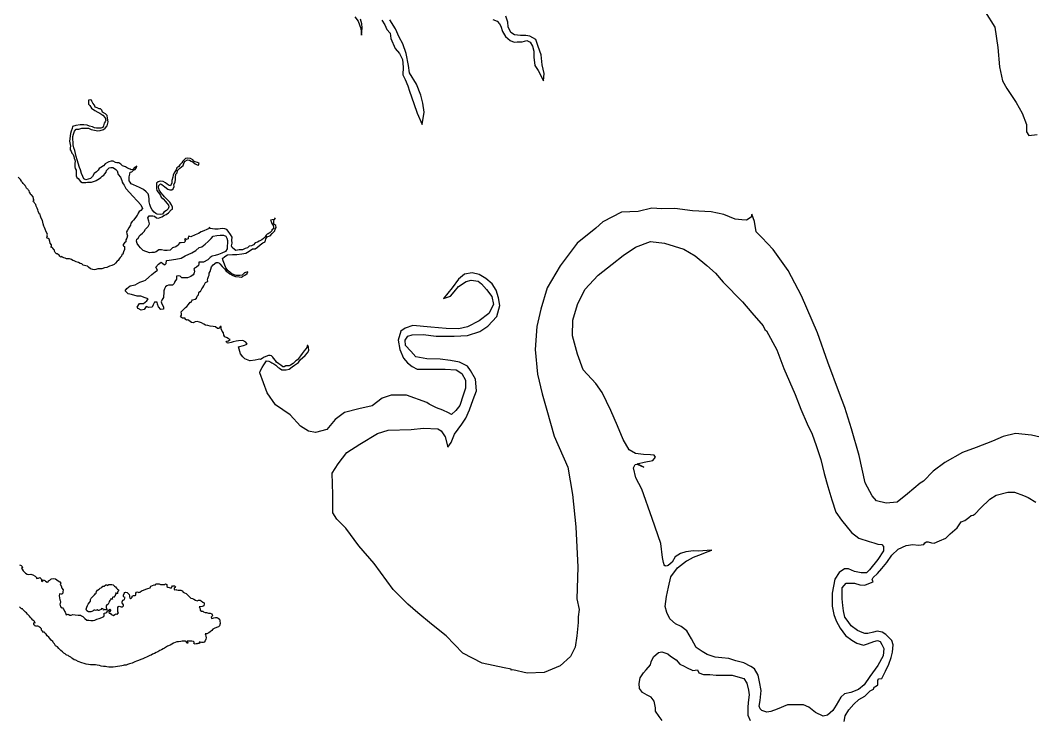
# Model space of a CAD drawing. Extents: x 283583 to 658922, y 889284 to 1241133.
# Drawn here: x 543887 to 549008, y 978132 to 981655 of the extents above; entities that cross this region are included whole.
import ezdxf

# ---------------------------------------------------------------- set-up
doc = ezdxf.new("R2010")
doc.units = 0
doc.header["$MEASUREMENT"] = 0
doc.layers.add('PUNTARENAS', color=7, linetype='Continuous')

msp = doc.modelspace()

# ---------------------------------------------------------------- linework, layer by layer
at = {"layer": 'PUNTARENAS', "color": 241}
for points in [[(548768, 981698.3), (548817.2, 981620.7), (548831.2, 981517.3), (548840.5, 981419.8), (548854.5, 981349.2), (548877.9, 981309.3), (548924.8, 981238.7), (548955.3, 981184.6), (548976.4, 981128.2), (548976.3, 981090.6), (548988.1, 981071.8), (549030.4, 981076.4)], [(545580, 981672.5), (545596.6, 981650.3), (545609.6, 981613.2), (545613.2, 981579.9), (545617, 981616.9), (545615.1, 981637.3), (545607.8, 981661.3)], [(545715.1, 981655.7), (545731.8, 981631.6), (545741, 981607.5), (545757.6, 981589), (545761.3, 981563), (545783.4, 981513), (545805.6, 981487.1), (545820.4, 981457.4), (545824.1, 981418.6), (545822.2, 981379.7), (545833.2, 981355.6), (545848, 981324.1), (545855.4, 981296.3), (545877.5, 981233.4), (545894.1, 981185.2), (545920, 981127.8), (545929.3, 981190.7), (545923.8, 981235.2), (545912.7, 981275.9), (545890.6, 981331.5), (545855.5, 981388.9), (545850, 981426.9), (545839, 981486.1), (545822.4, 981536.1), (545803.9, 981569.5), (545785.4, 981612.1), (545755.9, 981656.5)], [(546277.9, 981659.6), (546300.1, 981650.3), (546311.2, 981637.3), (546318.6, 981624.4), (546326, 981598.4), (546340.8, 981572.5), (546364.8, 981552.1), (546385.2, 981544.7), (546400, 981546.5), (546425.9, 981546.5), (546450, 981552), (546466.6, 981544.6), (546477.7, 981524.2), (546485.1, 981498.3), (546485, 981468.6), (546490.5, 981426), (546507.2, 981400.1), (546533, 981348.2), (546536.8, 981385.3), (546527.6, 981429.7), (546522.1, 981479.7), (546507.3, 981522.3), (546494.4, 981557.5), (546464.8, 981574.2), (546444.4, 981577.9), (546416.7, 981577.9), (546387.1, 981581.7), (546368.6, 981592.8), (546355.6, 981622.5), (546353.8, 981644.7), (546342.7, 981676.2)], [(549118, 979530.2), (549001.7, 979555.7), (548921.3, 979564.3), (548857.8, 979549.5), (548804.9, 979526.3), (548722.3, 979494.7), (548652.5, 979469.4), (548563.6, 979418.7), (548504.3, 979374.4), (548455.5, 979323.6), (548438.6, 979313.1), (548375.1, 979260.3), (548322.1, 979218), (548267.1, 979211.8), (548218.5, 979224.5), (548195.2, 979249.9), (548161.4, 979315.6), (548129.9, 979453.1), (548092, 979588.6), (548058.3, 979696.5), (548030.8, 979767.4), (547971.8, 979926.2), (547919.1, 980074.4), (547838.9, 980260.7), (547771.4, 980389.8), (547695.4, 980495.7), (547638.3, 980557.1), (547608.7, 980584.7), (547600.3, 980637.6), (547587.7, 980673.5), (547583.4, 980658.7), (547560.1, 980644), (547536.9, 980646.1), (547503, 980649.3), (547445.9, 980672.7), (547382.5, 980685.4), (547287.3, 980691.9), (547198.4, 980702.6), (547132.8, 980700.6), (547082, 980704.9), (547012.2, 980688), (546927.6, 980683.9), (546834.4, 980635.4), (546798.4, 980603.7), (546703.1, 980527.6), (546618.3, 980413.5), (546552.6, 980301.4), (546520.7, 980193.6), (546499.5, 980105.8), (546490.8, 979989.4), (546503.4, 979864.6), (546526.5, 979765.1), (546549.7, 979682.6), (546587.6, 979551.3), (546657.2, 979394.7), (546680.3, 979257.1), (546697.1, 979092.1), (546707.4, 978889), (546702.9, 978729.2), (546713.3, 978674.2), (546709.2, 978638.2), (546709.1, 978609.7), (546702.7, 978542), (546694.2, 978484.9), (546670.8, 978436.2), (546617.9, 978389.8), (546537.4, 978356), (546450.7, 978351.9), (546378.8, 978368.9), (546369.6, 978367.3), (546369.6, 978372.8), (546335.1, 978379.2), (546222.8, 978402.6), (546126, 978453.1), (546040.9, 978542.3), (545967.3, 978600.5), (545897.7, 978658.7), (545847.4, 978701.4), (545773.8, 978775.1), (545677.2, 978906.9), (545599.8, 978996.2), (545534, 979085.3), (545487.6, 979131.9), (545468.3, 979162.9), (545468.4, 979255.9), (545464.6, 979364.4), (545495.7, 979410.8), (545538.4, 979468.9), (545604.3, 979511.4), (545693.5, 979565.5), (545747.7, 979581), (545864, 979584.7), (545926, 979592.4), (545999.6, 979588.4), (546015.6, 979577.7), (546035.6, 979547.6), (546050.3, 979495.8), (546067, 979519.8), (546083.8, 979562.4), (546120.8, 979612.3), (546141.2, 979641.9), (546159.8, 979684.5), (546178.4, 979736.3), (546195.1, 979780.7), (546189.6, 979839.9), (546163.8, 979884.4), (546149, 979904.8), (546108.3, 979925.2), (546063.9, 979934.5), (546010.2, 979940.1), (545943.5, 979942.1), (545888, 979953.2), (545862.1, 979981), (545836.2, 980010.7), (545834.4, 980036.6), (545847.4, 980057), (545869.6, 980064.3), (545925.2, 980066.1), (545990, 980056.8), (546082.5, 980056.7), (546149.2, 980060.3), (546212.1, 980080.6), (546252.9, 980108.3), (546297.4, 980156.4), (546312.3, 980211.9), (546306.8, 980250.8), (546293.9, 980289.7), (546273.5, 980321.2), (546242.1, 980349), (546208.8, 980369.4), (546173.6, 980376.8), (546134.8, 980371.3), (546103.2, 980345.4), (546071.7, 980301), (546027.2, 980247.4), (546062.4, 980260.3), (546081, 980280.7), (546103.2, 980308.4), (546142.1, 980334.3), (546168, 980339.8), (546203.2, 980336.1), (546219.9, 980321.2), (546245.7, 980293.4), (546271.6, 980258.2), (546280.8, 980217.5), (546256.7, 980171.2), (546208.5, 980134.3), (546149.2, 980104.7), (546104.8, 980093.7), (546041.8, 980095.6), (545964.1, 980103.1), (545873.4, 980110.6), (545834.5, 980097.7), (545812.3, 980082.9), (545799.2, 980036.6), (545806.6, 979990.4), (545825.1, 979945.9), (545845.4, 979921.8), (545869.4, 979903.3), (545895.3, 979890.3), (546036, 979890.1), (546091.6, 979886.3), (546121.2, 979867.8), (546139.6, 979834.4), (546139.6, 979793.7), (546126.6, 979758.5), (546109.6, 979706.1), (546089.4, 979681.1), (546068.5, 979660.2), (546053.4, 979669.7), (546024.3, 979683.7), (545992.7, 979695.1), (545956, 979714.1), (545943, 979721.5), (545942.8, 979722.4), (545841.3, 979759.1), (545763.1, 979759.3), (545752.5, 979755.5), (545752.5, 979755.5), (545717.7, 979744.2), (545666.5, 979705), (545599.2, 979690.3), (545527.2, 979670.6), (545480.2, 979635.3), (545438.1, 979585.3), (545379.6, 979569.7), (545345.6, 979577.1), (545304.1, 979602.8), (545252.6, 979658.8), (545178.1, 979709.5), (545135.7, 979770.9), (545098.7, 979871.3), (545098.8, 979871.3), (545098.6, 979871.3), (545100, 979881), (545110.4, 979898.7), (545119.7, 979911.6), (545132, 979932), (545144.2, 979931.4), (545155.2, 979925.9), (545158.8, 979921.6), (545170.4, 979918), (545179.5, 979910), (545185.6, 979905.7), (545188.1, 979901.5), (545192.3, 979899), (545199, 979894.8), (545210.6, 979887.4), (545231.9, 979886.2), (545247.2, 979890.4), (545263, 979901.4), (545274.6, 979910.5), (545294.7, 979923.3), (545302.1, 979936.7), (545328.9, 979959.8), (545339.3, 979972.6), (545346, 979984.8), (545345.4, 980001.8), (545341.2, 980010.4), (545337.5, 980009.8), (545336.9, 980000), (545331.4, 979992.7), (545322.9, 979983), (545317.4, 979975.7), (545313.7, 979969.6), (545304.5, 979957.4), (545299, 979950.7), (545289.3, 979937.3), (545280.7, 979931.8), (545267.3, 979919.7), (545253.3, 979910.5), (545247.8, 979906.9), (545230.7, 979906.9), (545222.2, 979902.7), (545215.5, 979902.7), (545204.5, 979910.6), (545194.2, 979917.9), (545182.6, 979926.5), (545177.7, 979934.4), (545168.6, 979946), (545163.8, 979951.5), (545157.7, 979957), (545150.7, 979959.7), (545141.9, 979959.7), (545121.6, 979950.5), (545111, 979944.8), (545102.6, 979939.5), (545096.5, 979940.2), (545090.4, 979939.5), (545075.1, 979935.7), (545050.6, 979931.9), (545049.1, 979931.9), (545022.3, 979943.4), (545013.2, 979953.3), (545001.7, 979968.7), (544990.3, 980003.1), (545015.5, 980010.7), (545034.7, 980016), (545027.8, 980027.5), (545012.5, 980035.2), (544990.6, 980033.3), (544979.8, 980031.8), (544964, 980028.1), (544954.4, 980025), (544938.7, 980021.8), (544934, 980023.5), (544932.4, 980026.3), (544928.6, 980029.1), (544930.7, 980032.7), (544930.4, 980032.7), (544939.6, 980034.3), (544948.2, 980040.7), (544941.2, 980044.4), (544933.1, 980048.2), (544921.3, 980054.1), (544917.5, 980062.1), (544915.9, 980073.3), (544908.4, 980081.8), (544904.1, 980094.6), (544904.1, 980105.3), (544898.2, 980105.8), (544892.8, 980096.2), (544884.2, 980096.7), (544874, 980103.7), (544862.2, 980105.8), (544847.7, 980108.5), (544835.9, 980111.7), (544824.1, 980112.2), (544814.9, 980117.5), (544803.6, 980125.5), (544794, 980128.2), (544782.7, 980131.9), (544771.4, 980129.3), (544761.2, 980125), (544753.1, 980126.6), (544746.2, 980131.4), (544735.4, 980139.4), (544727.4, 980137.5), (544721.5, 980142.9), (544720.9, 980148.7), (544708, 980147.7), (544698.4, 980155.7), (544702.7, 980163.1), (544702.7, 980170.1), (544701.6, 980180.8), (544708.6, 980189.3), (544715, 980194.6), (544722.5, 980201.6), (544729.5, 980207.5), (544737.6, 980217.6), (544746.3, 980228.8), (544752, 980228.8), (544755.4, 980235.5), (544759.1, 980240.2), (544765.5, 980242.6), (544771.9, 980244.6), (544778, 980249.9), (544781.4, 980259.4), (544787.8, 980267.1), (544790.9, 980276.1), (544794.6, 980283.9), (544798.6, 980282.5), (544802, 980289.6), (544804.7, 980296), (544810.8, 980303.3), (544816.2, 980311.4), (544820.3, 980322.2), (544824.7, 980327.9), (544830.1, 980331.2), (544836.1, 980335.6), (544833.8, 980342.3), (544836.5, 980349.7), (544839.9, 980359.7), (544842.2, 980366.5), (544842.6, 980375.5), (544847.3, 980383.6), (544851.7, 980396), (544855, 980407.1), (544862.5, 980418.5), (544878.7, 980430.6), (544886.2, 980429.3), (544890.8, 980427.9), (544896.6, 980422.5), (544908.7, 980410.1), (544921.6, 980396.7), (544928.8, 980386.2), (544938.8, 980379.6), (544946.9, 980372.2), (544962.7, 980363.4), (544975.3, 980359.1), (544993.8, 980356.7), (545005.3, 980356), (545011.4, 980358.7), (545022.3, 980366.1), (545034.4, 980374.2), (545038.5, 980382.9), (545020.9, 980376.9), (545009.4, 980366.1), (544997.2, 980364.1), (544989.1, 980363.4), (544978.3, 980364.7), (544968.8, 980367.4), (544957.9, 980372.8), (544949.1, 980378.9), (544938.3, 980387.6), (544927.5, 980402.4), (544920.7, 980421.3), (544913.2, 980438.1), (544910.5, 980449.5), (544922, 980459.6), (544934.9, 980468.4), (544959.9, 980470.4), (544983, 980471.1), (545008.6, 980473.1), (545028.3, 980477.2), (545045.2, 980487.3), (545061.4, 980498.7), (545075.5, 980499.4), (545087.6, 980506.8), (545101.1, 980519.6), (545113.8, 980529.7), (545125.3, 980535.1), (545129.2, 980549.2), (545137.2, 980560.7), (545150.7, 980565.4), (545162, 980576.1), (545174.1, 980589.5), (545176.7, 980598.2), (545180.7, 980606.3), (545180.6, 980617.6), (545170.4, 980623.6), (545168.9, 980633), (545170.1, 980642.4), (545176.7, 980655), (545170.8, 980647.7), (545162, 980645.7), (545153.3, 980644.4), (545156.1, 980637.7), (545158.9, 980627.7), (545167.1, 980617.6), (545167.9, 980608.3), (545167.9, 980600.2), (545159.2, 980594.9), (545159.2, 980589.5), (545150.5, 980582.1), (545141.1, 980574.1), (545135.1, 980573.4), (545131.7, 980567.4), (545125.8, 980559.3), (545117.1, 980551.2), (545109, 980545.2), (545095.6, 980537.8), (545086.9, 980532.4), (545075.4, 980529.7), (545067.4, 980519.6), (545057.3, 980514.2), (545044.4, 980512.8), (545036.3, 980503.4), (545024.8, 980500.7), (545012, 980494), (544995.1, 980493.9), (544977.5, 980490.6), (544971.4, 980495.9), (544958.6, 980505.4), (544955.2, 980514.8), (544958.6, 980527.6), (544956.5, 980542.4), (544958.5, 980557.8), (544950.4, 980571.9), (544939.5, 980588.1), (544931.4, 980596.8), (544922.6, 980600.8), (544910.5, 980602.2), (544899, 980600.8), (544888.1, 980598.8), (544870.5, 980598.8), (544859, 980599.5), (544849.5, 980602.2), (544842.1, 980608.2), (544842.1, 980602.2), (544831.1, 980596.1), (544815.5, 980589.4), (544802.7, 980584.7), (544787.8, 980576.6), (544772.2, 980570.5), (544749.2, 980559.8), (544739.1, 980562.4), (544737, 980557.1), (544736.3, 980549), (544728.2, 980546.3), (544722.1, 980549), (544717.4, 980546.3), (544723.5, 980536.9), (544715.4, 980530.8), (544701.1, 980529.5), (544691.7, 980528.8), (544685.6, 980516.7), (544673.4, 980508.6), (544657.8, 980503.9), (544645.6, 980492.5), (544630.8, 980491.1), (544615.9, 980491.1), (544601, 980493.1), (544588.1, 980493.1), (544574.6, 980483), (544564.4, 980481), (544552.2, 980479.7), (544540.7, 980478.3), (544508.9, 980490.4), (544501.4, 980497.8), (544495.3, 980504.5), (544486.5, 980513.3), (544478.4, 980526.7), (544475.7, 980537.5), (544477, 980547.6), (544483.8, 980550.9), (544489.2, 980562.4), (544496, 980569.8), (544506.2, 980577.8), (544513.6, 980587.3), (544521, 980598.7), (544533.2, 980611.7), (544540.7, 980625.2), (544536.6, 980639.3), (544532.5, 980655.4), (544539.3, 980665.5), (544558.3, 980665.5), (544566.4, 980663.5), (544575.9, 980655.5), (544586, 980654.8), (544602.9, 980660.2), (544617.1, 980668.9), (544625.3, 980672.3), (544636.8, 980681), (544649.6, 980696.5), (544656.4, 980699.9), (544656.4, 980709.3), (544651.7, 980721.4), (544644.2, 980734.8), (544630.7, 980748.3), (544616.4, 980761.7), (544609.7, 980769.8), (544598.2, 980784.6), (544589.3, 980798.1), (544586.6, 980810.8), (544587.3, 980819.6), (544596.1, 980827.6), (544603.6, 980823.6), (544611.7, 980818.2), (544617.1, 980813.5), (544626.5, 980806.1), (544634, 980801.4), (544643.4, 980797.4), (544652.9, 980797.4), (544661, 980802.8), (544665.1, 980814.2), (544664.4, 980825), (544670.4, 980836.4), (544671.8, 980851.2), (544672.4, 980861.3), (544673.7, 980876), (544680.4, 980882.8), (544681.7, 980894.8), (544687.8, 980899.5), (544694.5, 980906.9), (544701.9, 980913.6), (544710.7, 980921), (544715.3, 980935), (544721.3, 980941.7), (544732.7, 980949.7), (544743.5, 980947), (544752.3, 980942.4), (544761.8, 980937), (544771.3, 980929), (544782.2, 980923.6), (544788.9, 980922.3), (544792.2, 980933), (544782.8, 980935), (544772.6, 980938.4), (544764.4, 980942.4), (544759.7, 980948.4), (544748.1, 980955.7), (544730.6, 980957.1), (544723.2, 980956.4), (544718.5, 980950.4), (544709.8, 980943), (544703.8, 980933.7), (544694.4, 980924.3), (544689.8, 980915.6), (544679.7, 980908.9), (544675.7, 980898.9), (544665.6, 980882.8), (544660.9, 980872), (544658.2, 980860.6), (544654.2, 980845.1), (544652.9, 980833), (544647.5, 980818.3), (544640.7, 980819.6), (544630.6, 980826.3), (544622.5, 980832.4), (544609.6, 980839.1), (544595.4, 980840.4), (544584.6, 980838.4), (544576.5, 980831), (544575.8, 980822.3), (544575.8, 980803.4), (544577.2, 980794.7), (544583.9, 980785.3), (544590.7, 980776.5), (544596.1, 980768.5), (544600.2, 980761.1), (544609.7, 980751.7), (544621.9, 980738.9), (544628.6, 980730.1), (544636.1, 980720), (544638.1, 980711.3), (544634.7, 980701.9), (544626.6, 980693.1), (544613.8, 980685.1), (544606.3, 980675), (544596.2, 980672.3), (544579.9, 980675), (544572.5, 980677), (544563.7, 980685), (544554.2, 980696.5), (544546.7, 980708.6), (544542, 980723.4), (544539.9, 980737.5), (544538.6, 980750.3), (544537.9, 980765.1), (544533.7, 980777.7), (544523.5, 980786.5), (544510, 980798.6), (544491, 980809.3), (544475.4, 980816.7), (544459.9, 980822.8), (544448.3, 980828.1), (544442.9, 980836.9), (544438.2, 980842.3), (544438.2, 980862.4), (544441.6, 980876.6), (544443.6, 980886), (544451.7, 980888.7), (544459.1, 980896.7), (544467.9, 980900.1), (544472.7, 980906.2), (544477.4, 980917.6), (544465.2, 980910.9), (544455.8, 980900.8), (544447.6, 980898.8), (544442.2, 980902.1), (544430, 980906.8), (544419.2, 980912.9), (544405, 980918.9), (544396.2, 980927.7), (544386, 980934.4), (544375.9, 980933.7), (544368.4, 980936.4), (544356.2, 980943.1), (544346.1, 980943.1), (544335.2, 980939.7), (544328.5, 980935), (544316.3, 980928.3), (544308.8, 980918.9), (544295.3, 980910.1), (544286.5, 980904.8), (544281.1, 980896.7), (544272.3, 980888.6), (544260.8, 980879.2), (544252.7, 980865), (544241.8, 980854.3), (544231, 980850.9), (544218.1, 980848.2), (544209.3, 980853.6), (544203.2, 980864.4), (544197.1, 980880.5), (544191.7, 980899.3), (544186.3, 980910.8), (544174.1, 980949.8), (544170.7, 980965.3), (544166, 980980.7), (544163.9, 980996.9), (544158.5, 981010.3), (544154.4, 981025.8), (544155.1, 981038.6), (544152.4, 981052.7), (544152.4, 981067.5), (544157.1, 981079.6), (544161.2, 981093.7), (544169.3, 981103.8), (544182.9, 981104.5), (544199.1, 981108.5), (544216, 981109.8), (544232.3, 981108.5), (544246.5, 981102.4), (544262.1, 981099.1), (544279, 981095.7), (544291.8, 981097.1), (544308.1, 981102.4), (544316.8, 981109.1), (544326.3, 981121.9), (544331.6, 981140.6), (544328.2, 981159.4), (544326.2, 981172.8), (544318.1, 981181.5), (544302.5, 981190.9), (544300.5, 981200.9), (544293.1, 981206.9), (544285.6, 981207.6), (544276.2, 981211.7), (544266.7, 981215), (544263.3, 981226.4), (544254.6, 981236.4), (544249.8, 981245.1), (544247.8, 981251.7), (544241.1, 981253.1), (544232.3, 981250.4), (544231.6, 981241.8), (544232.3, 981231.1), (544239, 981223.8), (544247.8, 981211.1), (544264, 981198.3), (544278.9, 981189.6), (544290.4, 981185.5), (544305.3, 981175.5), (544316.8, 981161.4), (544320.2, 981150), (544316.1, 981141.3), (544312.1, 981134.6), (544308.7, 981121.9), (544304.7, 981112.5), (544294.5, 981108.5), (544285.2, 981108.7), (544272.7, 981108.7), (544262.9, 981111.4), (544253, 981116.7), (544237.8, 981119.4), (544225.3, 981123.8), (544209.3, 981125.6), (544189.6, 981126.4), (544169, 981122), (544152.1, 981117.6), (544149.4, 981106.9), (544144, 981094.5), (544140.5, 981082.9), (544136, 981043.9), (544140.5, 981018.1), (544139.6, 981009.3), (544139.6, 980999.5), (544144.9, 980992.4), (544148.5, 980983.5), (544153.9, 980975.5), (544157.5, 980966.6), (544159.2, 980957.8), (544163.7, 980949.8), (544165.5, 980940.9), (544162.8, 980932), (544163.7, 980923.1), (544163.7, 980913.4), (544165.5, 980904.5), (544169.1, 980896.5), (544169.1, 980868.1), (544173.6, 980860.1), (544180.7, 980853.9), (544191.5, 980839.7), (544199.5, 980835.2), (544218.3, 980835.2), (544227.2, 980836.1), (544246.9, 980836.1), (544267.3, 980842.7), (544271.8, 980844.5), (544279.8, 980849.8), (544287.9, 980854.3), (544295, 980859.6), (544302.2, 980865.8), (544309.3, 980871.1), (544315.6, 980878.2), (544321, 980886.2), (544323.6, 980895.1), (544330.8, 980901.3), (544337, 980908.4), (544346, 980911.1), (544355.8, 980911.1), (544363, 980904.9), (544371, 980900.4), (544377.3, 980893.3), (544382.6, 980875.6), (544393.4, 980861.4), (544397.8, 980853.4), (544400.5, 980844.5), (544402.3, 980835.6), (544406.8, 980827.6), (544412.1, 980820.5), (544421.1, 980804.6), (544441.7, 980781.5), (544455.1, 980766.4), (544480.1, 980740.6), (544497.1, 980721.1), (544505.1, 980703.4), (544497.1, 980693.6), (544489.1, 980687.4), (544483, 980678.7), (544479.7, 980670.4), (544478.9, 980669.9), (544475.1, 980663.5), (544466.2, 980651.7), (544459.3, 980643.3), (544452.3, 980637.4), (544446.4, 980629.5), (544443.9, 980618.7), (544436.5, 980605.4), (544429.6, 980593.1), (544425.2, 980584.2), (544425.7, 980574.9), (544429.6, 980564.6), (544426.2, 980552.8), (544421.2, 980544.9), (544421.3, 980534.6), (544414.8, 980528.6), (544406.9, 980520.8), (544407.4, 980513.9), (544414.3, 980511.4), (544413.9, 980500.6), (544414.4, 980495.2), (544409.9, 980483.9), (544406.5, 980472.1), (544401.5, 980471.1), (544398.5, 980461.2), (544392.6, 980454.8), (544387.2, 980448.9), (544382.7, 980439.1), (544376.8, 980436.1), (544368.9, 980427.2), (544362.4, 980419.8), (544350.5, 980413.9), (544338.6, 980410.9), (544324.3, 980404.5), (544313.4, 980403), (544300, 980397.6), (544279.2, 980397.1), (544269.8, 980395.1), (544263.3, 980392.6), (544254.4, 980395.1), (544243, 980398.5), (544232.6, 980405.9), (544226.6, 980411.8), (544218.2, 980413.7), (544205.3, 980416.2), (544198.4, 980422.6), (544189.9, 980425), (544182.5, 980429.9), (544170.6, 980432.9), (544159.7, 980438.3), (544152.2, 980439.7), (544146.2, 980444.7), (544136.8, 980448.1), (544128.4, 980448.1), (544121.5, 980448.6), (544114.5, 980451.5), (544107.1, 980453), (544101.1, 980457.4), (544097.7, 980459.9), (544092.2, 980457.4), (544087.7, 980461.3), (544084.3, 980466.7), (544079.3, 980470.2), (544075.8, 980473.1), (544072.9, 980473.1), (544069.4, 980473.6), (544066.4, 980476.6), (544062.9, 980480.5), (544061, 980487.4), (544060, 980492.8), (544056.5, 980496.3), (544052, 980502.6), (544047.1, 980506.6), (544043.6, 980506.1), (544043.1, 980510), (544045.6, 980514.5), (544045.6, 980518.4), (544039.1, 980527.3), (544036.1, 980536.6), (544032.6, 980547.9), (544027.7, 980551.9), (544023.7, 980553.3), (544021.2, 980556.3), (544022.2, 980559.2), (544024.2, 980561.7), (544023.7, 980567.6), (544024.2, 980573.5), (544018.7, 980585.3), (544013.8, 980598.6), (544009.3, 980607.5), (544006.3, 980612.9), (544002.9, 980624.7), (544001.4, 980633.1), (543998.9, 980641.9), (543993.4, 980654.2), (543989.9, 980665), (543987.5, 980672.9), (543982, 980676.4), (543981.5, 980681.3), (543977.5, 980689.2), (543976, 980697), (543973.1, 980704.9), (543968.1, 980714.7), (543965.1, 980722.6), (543963.1, 980726.5), (543960.2, 980728), (543957.7, 980734.4), (543954.7, 980736.4), (543951.7, 980739.8), (543954.2, 980742.8), (543956.7, 980744.7), (543954.2, 980749.2), (543954.7, 980753.6), (543952.2, 980762), (543943.3, 980772.8), (543939.8, 980771.8), (543938.8, 980775.7), (543937.4, 980779.7), (543934.4, 980785.6), (543931.4, 980792.5), (543927.4, 980797.9), (543925, 980800.3), (543922, 980802.3), (543918.5, 980805.2), (543917, 980809.2), (543915, 980815.1), (543912.1, 980817), (543910.1, 980820.5), (543906.6, 980824.9), (543902.1, 980829.8), (543899.2, 980833.8), (543895.7, 980837.7), (543893.2, 980841.6), (543888.3, 980849), (543876.4, 980860.8)], [(548054.3, 978107.8), (548059.9, 978137.4), (548078.4, 978167), (548102.5, 978196.6), (548128.5, 978218.8), (548158.1, 978237.2), (548185.9, 978263.1), (548202.6, 978272.4), (548206.3, 978281.6), (548213.7, 978285.3), (548224.8, 978294.5), (548224.8, 978316.8), (548230.4, 978324.2), (548245.2, 978326), (548263.8, 978363), (548280.5, 978398.2), (548291.6, 978431.5), (548299.1, 978458.3), (548302.8, 978495.3), (548295.5, 978517.5), (548284.4, 978530.5), (548265.9, 978549), (548247.4, 978560.2), (548221.5, 978565.8), (548202.9, 978560.2), (548173.3, 978552.9), (548158.5, 978552.9), (548145.5, 978558.5), (548121.5, 978567.7), (548090.1, 978591.9), (548075.3, 978614.1), (548058.6, 978636.3), (548051.3, 978667.8), (548047.6, 978695.6), (548043.9, 978728.9), (548044, 978784.4), (548064.4, 978808.5), (548107, 978808.4), (548132.9, 978799.1), (548158.8, 978798.2), (548179.2, 978805.6), (548201.4, 978814.8), (548195.9, 978825.9), (548201.4, 978837), (548223.7, 978857.3), (548244.1, 978881.4), (548270, 978912.8), (548296, 978949.8), (548327.5, 978979.4), (548368.3, 978997.9), (548401.6, 979003.4), (548431.2, 978999.6), (548457.1, 979003.3), (548462.7, 979012.5), (548470.1, 979016.2), (548479.4, 979016.2), (548496, 979012.5), (548509, 979009.7), (548536.8, 979022.6), (548568.2, 979035.6), (548590.5, 979057.7), (548625.7, 979087.3), (548638.7, 979107.7), (548646.1, 979118.8), (548664.6, 979124.3), (548685, 979140.9), (548696.1, 979150.2), (548707.2, 979152), (548716.5, 979159.4), (548744.3, 979188.1), (548790.7, 979232.4), (548824, 979252.8), (548881.4, 979267.5), (548916.6, 979267.4), (548961, 979250.7), (548985.1, 979241.4), (549023.9, 979217.3)], [(543882.4, 978900.1), (543887.9, 978898.9), (543892.5, 978897.6), (543897.5, 978892.6), (543899.2, 978887.1), (543892.9, 978883.8), (543897, 978878.4), (543902.5, 978869.6), (543913.7, 978858.8), (543921.3, 978853.3), (543930.1, 978852.1), (543940.6, 978852.8), (543950.2, 978849.9), (543962.7, 978843.6), (543969, 978836.9), (543968.6, 978831.9), (543974.9, 978834), (543979.1, 978834), (543985.4, 978836.5), (543987.9, 978835.6), (543992.5, 978830.6), (543994.1, 978825.2), (543994.9, 978819.8), (543996.6, 978815.6), (544001.6, 978820.2), (544004.6, 978824.7), (544010.9, 978821.8), (544014.6, 978817.6), (544023.4, 978813), (544028.9, 978814.7), (544030.6, 978819.2), (544037.3, 978823.8), (544041.9, 978827.5), (544045.3, 978829.6), (544053.3, 978831.6), (544065.8, 978829.5), (544071.3, 978824.2), (544078.4, 978820.1), (544088, 978814.2), (544092.6, 978807.5), (544088.8, 978801.3), (544093.8, 978794.2), (544097.5, 978783.3), (544103.4, 978773.7), (544102.5, 978763.7), (544101.6, 978756.7), (544097, 978752.5), (544092, 978752.9), (544084.8, 978753.4), (544083.5, 978743.8), (544085.2, 978733.8), (544087.7, 978723.8), (544088.9, 978720.5), (544090.6, 978714.2), (544089.3, 978705.5), (544088, 978700.9), (544089.6, 978695.5), (544090.5, 978691.7), (544092.5, 978685.9), (544095.5, 978682.6), (544099.7, 978684.6), (544108, 978675), (544110.1, 978667.1), (544114.2, 978662.1), (544116.3, 978658.4), (544117.5, 978652.1), (544118.8, 978647.1), (544124.2, 978649.2), (544130.1, 978651.2), (544138.1, 978646.2), (544145.2, 978645.4), (544152.7, 978648.7), (544164, 978648.2), (544180.8, 978645.3), (544192.1, 978646.9), (544196.9, 978643.2), (544203.2, 978638.6), (544206.9, 978635.3), (544214.4, 978629), (544223.6, 978621.5), (544233.3, 978621), (544243.3, 978618.5), (544255.1, 978618.9), (544265.1, 978620.9), (544275.2, 978626.3), (544286.9, 978628.7), (544299.5, 978634.9), (544310, 978638.7), (544311.7, 978644.1), (544311.3, 978649.1), (544311.8, 978655.7), (544320.6, 978658.6), (544325.6, 978661.5), (544329.8, 978668.1), (544339.5, 978676), (544343.7, 978673.9), (544344.1, 978668.9), (544339.9, 978665.2), (544335.7, 978660.6), (544336.1, 978655.6), (544341.1, 978656), (544342.8, 978653.9), (544347.3, 978649.8), (544351.5, 978648.1), (544356.1, 978646.4), (544359.1, 978645.1), (544366.2, 978650.1), (544371.7, 978652.2), (544375, 978651.8), (544377.5, 978649.2), (544380.9, 978653.8), (544383.4, 978658.4), (544380.5, 978662.6), (544380.5, 978670.1), (544380.1, 978676.3), (544380.1, 978680.1), (544381, 978685), (544384, 978690), (544387.3, 978691.7), (544392.8, 978690), (544398.2, 978687.5), (544404.1, 978687.5), (544409.5, 978692.9), (544409.1, 978697.9), (544405.8, 978702.9), (544402.9, 978708.3), (544401.6, 978712), (544401.7, 978715.8), (544408.4, 978721.6), (544415.1, 978725.7), (544416, 978731.6), (544418.1, 978735.7), (544412.6, 978736.6), (544408.5, 978740.4), (544408.5, 978747), (544412.3, 978755.8), (544416.5, 978759.9), (544421.1, 978762.4), (544428.2, 978759.9), (544434.1, 978754.4), (544437.8, 978750.7), (544440.3, 978743.6), (544440.3, 978738.6), (544441.1, 978732.3), (544444.9, 978730.7), (544449.5, 978734), (544452.5, 978737.3), (544452.9, 978742.7), (544460, 978745.2), (544468, 978745.2), (544471.8, 978746.8), (544471.8, 978757.6), (544474.8, 978762.6), (544480.6, 978764.3), (544486.5, 978760.9), (544492.4, 978761.7), (544500.4, 978769.6), (544509.6, 978773.3), (544521.8, 978777), (544532.3, 978780.8), (544544.4, 978784.5), (544547.8, 978792), (544555.4, 978796.5), (544563.8, 978799), (544569.2, 978798.1), (544571.7, 978803.1), (544576.4, 978805.2), (544583.5, 978804.3), (544589.3, 978803.9), (544596.9, 978801.4), (544617.8, 978801.3), (544622.5, 978804.6), (544629.2, 978801.7), (544629.1, 978790.8), (544633.3, 978787.5), (544639.6, 978786.2), (544645.5, 978783.7), (544651.3, 978784.5), (544654.3, 978789.1), (544656.8, 978793.7), (544666.9, 978794.9), (544673.1, 978790.7), (544668.5, 978786.1), (544664.7, 978782.8), (544664.7, 978776.6), (544668.9, 978774), (544673.5, 978775.7), (544678.1, 978774.4), (544685.7, 978772.7), (544692.4, 978773.1), (544698.7, 978772.7), (544705.3, 978768.9), (544711.2, 978762.2), (544717.1, 978759.7), (544726.3, 978755.5), (544733.8, 978749.3), (544741.3, 978740.1), (544750.5, 978731.3), (544758, 978729.6), (544765.5, 978726.7), (544773.1, 978722.1), (544781.4, 978718.7), (544788.6, 978722.4), (544796.5, 978721.6), (544802, 978717.8), (544811.2, 978712.4), (544817, 978709), (544817, 978702.8), (544814.9, 978694), (544811.9, 978691.9), (544806.9, 978689.9), (544799.3, 978688.7), (544792.6, 978688.3), (544797.2, 978678.7), (544797.6, 978672), (544803, 978666.6), (544811, 978666.1), (544814.7, 978662.4), (544821.9, 978659.9), (544829.4, 978660.3), (544839.4, 978655.6), (544848.2, 978656.4), (544855.3, 978652.3), (544859.9, 978643.9), (544857.1, 978640.6), (544852.9, 978635.2), (544854.9, 978629.8), (544861.2, 978630.2), (544865.8, 978633.1), (544874.7, 978634.7), (544881.8, 978634.3), (544888.9, 978630.5), (544894.7, 978626.3), (544897.2, 978618), (544898, 978604.7), (544894.6, 978592.2), (544889.1, 978586.8), (544880.3, 978584.4), (544867.3, 978579), (544861, 978575.7), (544856, 978568.6), (544848, 978561.6), (544840.4, 978557), (544830.8, 978551.7), (544822.4, 978551.7), (544823.2, 978546.7), (544825.7, 978540), (544827.4, 978531.3), (544826.5, 978524.6), (544822.7, 978515.5), (544817.2, 978509.3), (544812.2, 978508), (544804.5, 978507.4), (544796.9, 978510), (544792.7, 978509.2), (544794.8, 978505), (544790.6, 978503), (544786, 978503), (544782.2, 978501.3), (544777.2, 978500.6), (544771.7, 978500.2), (544768, 978500.6), (544765.9, 978503.5), (544762.6, 978503.6), (544765.9, 978506.4), (544766.8, 978510.2), (544763.5, 978512.7), (544755.5, 978514.4), (544738.8, 978515.4), (544731.6, 978514.6), (544729.5, 978511.7), (544732.9, 978510), (544735.8, 978506.6), (544733.2, 978504.2), (544729.5, 978505), (544727.8, 978508.4), (544725.8, 978511.7), (544721.2, 978513.8), (544715.3, 978515.1), (544706.5, 978513.9), (544699, 978512.7), (544688.1, 978511.1), (544679.3, 978510.8), (544670, 978507.5), (544662.5, 978505.1), (544654.5, 978498.9), (544644.8, 978493.9), (544636.8, 978490.3), (544631, 978488.6), (544622.5, 978482.9), (544616.2, 978479.6), (544609.1, 978475.1), (544601.5, 978471.4), (544592.4, 978467.1), (544582.7, 978461.3), (544574.3, 978456.8), (544565.5, 978452.3), (544556.7, 978448.6), (544549.9, 978444.1), (544542.8, 978442.1), (544536.1, 978438.8), (544526.4, 978433.8), (544517.2, 978429.8), (544506.7, 978425.2), (544497.5, 978421.1), (544484.4, 978417.1), (544474.8, 978412.6), (544466.4, 978409.3), (544452.5, 978404), (544440.4, 978399.5), (544429.5, 978396.6), (544422.4, 978394), (544413.2, 978393.3), (544407.4, 978391.6), (544400.2, 978389.6), (544391, 978387.6), (544379.3, 978387.2), (544368.4, 978384), (544357.5, 978383.6), (544345.8, 978383.7), (544335.7, 978383), (544325.7, 978384.7), (544318.6, 978386.8), (544308.5, 978387.3), (544296, 978387.4), (544287.2, 978390.8), (544276.7, 978393.3), (544267.1, 978395.1), (544254.1, 978394.7), (544242, 978394.8), (544231.5, 978397.4), (544220.2, 978398.7), (544210.2, 978400.8), (544198.1, 978405.1), (544180.5, 978411.8), (544168, 978417.8), (544160.1, 978420.7), (544153.8, 978424.9), (544148.4, 978428.3), (544142.2, 978433.3), (544133.4, 978439.2), (544128.8, 978441.7), (544123.4, 978443.4), (544118.8, 978446), (544113.8, 978450.6), (544108, 978454.3), (544101.3, 978459.8), (544092.1, 978467.4), (544082.2, 978478.2), (544074.7, 978486.2), (544065.9, 978491.7), (544060.1, 978500.4), (544054.3, 978508), (544051, 978512.2), (544043.5, 978519.7), (544036.8, 978527.6), (544031, 978535.2), (544023.5, 978541.9), (544017.7, 978549.4), (544013.1, 978554), (544009.4, 978559.9), (544005.2, 978557.8), (544000.6, 978563.3), (543996.9, 978567), (543995.2, 978572), (543995.3, 978576.6), (543989.9, 978581.2), (543984, 978585.9), (543980.3, 978589.6), (543975.3, 978590.9), (543969.8, 978590.1), (543964.8, 978588.5), (543961.8, 978591.4), (543958.1, 978595.6), (543955.6, 978601), (543955.7, 978606.9), (543958.6, 978609.3), (543963.2, 978608.1), (543959.1, 978614.8), (543955.4, 978616.9), (543950.4, 978620.3), (543943.4, 978629.5), (543938.8, 978634.1), (543933.8, 978640.4), (543928.8, 978646.2), (543923.8, 978651.3), (543919.2, 978657.1), (543914.2, 978661.7), (543910.1, 978664.3), (543904.6, 978669.7), (543900.9, 978674.7), (543897.6, 978678.5), (543893.8, 978678.5), (543888.4, 978683.6), (543883, 978687.8)], [(547134.2, 978113.6), (547119.4, 978134), (547100.9, 978159.9), (547100.9, 978176.6), (547093.6, 978211.7), (547078.8, 978232.1), (547058.4, 978241.4), (547034.4, 978254.4), (547019.6, 978274.8), (547017.8, 978300.7), (547023.4, 978328.5), (547040.1, 978354.4), (547053.1, 978369.2), (547075.3, 978395), (547079, 978409.9), (547090.2, 978435.8), (547116.1, 978457.9), (547132.8, 978459.8), (547147.6, 978456), (547162.4, 978450.5), (547175.3, 978439.4), (547204.9, 978420.8), (547223.4, 978398.6), (547245.6, 978387.4), (547256.7, 978380.9), (547288.2, 978366.1), (547312.2, 978369.8), (547319.6, 978354.9), (547343.7, 978345.7), (547375.1, 978345.6), (547406.6, 978341.9), (547488.1, 978341.8), (547528.8, 978330.6), (547547.3, 978325), (547562.1, 978302.8), (547571.3, 978267.6), (547573.1, 978243.5), (547569.4, 978204.7), (547567.5, 978178.8), (547567.4, 978139.9), (547578.5, 978113.9)]]:
    msp.add_lwpolyline(points, dxfattribs=at)
for points in [[(544511.3, 980337.2), (544520.3, 980340.1), (544537.8, 980355.9), (544552, 980369.2), (544569.6, 980382.5), (544581.3, 980391.6), (544572.9, 980406.6), (544586.3, 980421.5), (544600.5, 980431.5), (544608, 980424.8), (544609.7, 980423.2), (544618.1, 980418.2), (544625.6, 980424.8), (544627.3, 980440.6), (544640.6, 980442.3), (544673.2, 980446.4), (544700.8, 980452.3), (544721.7, 980463.1), (544755.1, 980478.9), (544774.3, 980489.7), (544792.7, 980505.4), (544806.1, 980509.6), (544822.8, 980522.1), (544837.9, 980536.2), (544852.1, 980552), (544862.1, 980562.8), (544881.3, 980566.9), (544898.9, 980567.8), (544914.7, 980567.8), (544927.3, 980563.6), (544932.3, 980553.6), (544934.8, 980541.2), (544934.8, 980527.9), (544934, 980514.6), (544933.2, 980499.7), (544925.6, 980484.7), (544907.3, 980477.3), (544889.7, 980469.8), (544872.2, 980464.8), (544857.9, 980462.3), (544847.9, 980454.8), (544835.4, 980444), (544814.5, 980430.7), (544791.1, 980430.7), (544791.1, 980421.6), (544788.6, 980414.1), (544778.6, 980405.8), (544767.7, 980401.6), (544765.2, 980395.8), (544768.5, 980386.7), (544766.4, 980378.1), (544764.5, 980371.7), (544762.1, 980367.6), (544750.2, 980358.4), (544733.4, 980352.6), (544704.2, 980352.6), (544696.7, 980360.1), (544686.6, 980361.7), (544677.4, 980360.9), (544676.6, 980345.1), (544668.2, 980334.3), (544664.9, 980324.4), (544657.4, 980316), (544647.3, 980314.4), (544637.3, 980314.4), (544628.9, 980311.9), (544621.4, 980306.9), (544617.2, 980296.9), (544613.1, 980286.1), (544613.1, 980273.7), (544611.4, 980262), (544611.4, 980252.1), (544605.5, 980242.1), (544600.5, 980230.4), (544603, 980220.5), (544612.2, 980205.5), (544612.2, 980193.9), (544598, 980191.4), (544587.1, 980205.5), (544581.3, 980218.8), (544578.8, 980229.6), (544566.2, 980229.6), (544559.6, 980216.3), (544554.5, 980204.7), (544537.8, 980203), (544523.6, 980207.1), (544513.6, 980191.4), (544499.3, 980188.8), (544483.4, 980197.1), (544478.4, 980203.8), (544491, 980222.1), (544510.2, 980222.1), (544527.8, 980236.2), (544534.5, 980245.4), (544519.4, 980251.2), (544497.7, 980258.7), (544477.6, 980259.5), (544449.2, 980268.6), (544432.4, 980271.1), (544418.2, 980286.9), (544425.7, 980298.5), (544442.5, 980311.8), (544467.6, 980316.8), (544491.8, 980330.9)], [(547262, 978923.3), (547292.2, 978939.2), (547333, 978953.9), (547360.7, 978966.9), (547384.8, 978974.2), (547316.3, 978970.6), (547292.3, 978970.7), (547253.4, 978967), (547227.4, 978957.8), (547199.7, 978941.1), (547184.8, 978913.4), (547164.4, 978896.8), (547153.3, 978893.6), (547151.5, 978896.1), (547147.7, 978896.1), (547143.7, 978901), (547140.5, 978912), (547136.3, 978937.1), (547127.2, 979009.4), (547082.9, 979135.3), (547031.3, 979283.5), (546999.9, 979340.9), (546988.8, 979390.9), (546998.1, 979407.6), (547006.6, 979410.4), (547007.8, 979410.2), (547041.7, 979394.4), (547007.6, 979410.7), (547014.8, 979413.1), (547042.5, 979420.5), (547087, 979427.8), (547100, 979444.4), (547092.6, 979455.6), (547074.1, 979457.4), (547038.9, 979459.3), (546998.2, 979463.1), (546966.7, 979481.6), (546937.2, 979534.4), (546907.6, 979603), (546874.4, 979680.8), (546830.1, 979771.5), (546798.7, 979817.9), (546734, 979886.4), (546706.3, 979966.1), (546680.5, 980058.7), (546682.4, 980138.3), (546704.8, 980217.9), (546741.9, 980293.7), (546810.5, 980365.8), (546880.9, 980421.3), (546936.5, 980465.6), (546999.5, 980508.1), (547075.4, 980535.8), (547145.8, 980528.3), (547243.8, 980496.7), (547301.2, 980463.3), (547360.4, 980415.1), (547402.9, 980376.2), (547441.7, 980329.9), (547539.7, 980231.6), (547587.8, 980176), (547645.1, 980109.3), (547652.4, 980091.6), (547662.1, 980083.7), (547713.8, 979987.4), (547748.8, 979892.9), (547806.1, 979761.4), (547835.6, 979687.3), (547867, 979613.2), (547892.8, 979561.4), (547913.1, 979504), (547937.1, 979433.6), (547953.7, 979363.2), (547972.1, 979296.5), (547992.4, 979229.9), (548012.7, 979166.9), (548040.4, 979126.1), (548092.1, 979065), (548129.1, 979035.3), (548180.9, 979018.6), (548205, 979011.2), (548225.3, 979005.6), (548245.7, 979003.7), (548253.1, 978992.6), (548253.1, 978972.2), (548225.3, 978927.8), (548182.6, 978876), (548167.8, 978859.4), (548140, 978859.4), (548106.7, 978866.9), (548077.1, 978879.9), (548056.7, 978879.9), (548028.9, 978861.4), (548006.7, 978828.1), (547993.6, 978757.8), (547993.5, 978691.1), (548002.7, 978649.5), (548013.8, 978618), (548034.1, 978580.9), (548061.9, 978543.9), (548093.3, 978519.8), (548119.2, 978504.9), (548152.5, 978493.8), (548172.9, 978501.2), (548204.4, 978512.2), (548222.9, 978517.8), (548235.8, 978512.2), (548245.1, 978497.4), (548254.3, 978477), (548252.4, 978440), (548224.6, 978391.9), (548183.8, 978336.4), (548155.9, 978293.8), (548126.3, 978269.8), (548087.4, 978255), (548055.9, 978247.7), (548037.4, 978231), (548013.3, 978190.3), (547996.6, 978164.5), (547970.6, 978140.4), (547948.4, 978134.9), (547909.5, 978153.5), (547876.3, 978181.3), (547848.5, 978192.4), (547767.1, 978192.5), (547715.2, 978170.4), (547683.7, 978159.3), (547663.3, 978155.6), (547637.4, 978163.1), (547630, 978172.3), (547624.5, 978185.3), (547630.1, 978214.9), (547633.8, 978264.9), (547626.5, 978309.3), (547619.1, 978342.7), (547600.7, 978374.1), (547582.2, 978387.1), (547547, 978405.7), (547506.3, 978415), (547471.1, 978426.1), (547436, 978429.9), (547402.7, 978433.6), (547361.9, 978446.7), (547336, 978461.5), (547306.4, 978481.9), (547282.4, 978526.4), (547258.4, 978567.1), (547230.7, 978589.4), (547201.1, 978602.4), (547173.3, 978628.3), (547156.7, 978659.8), (547149.4, 978689.4), (547155, 978741.3), (547166.1, 978787.5), (547177.3, 978839.4), (547210.7, 978885.6), (547257, 978920.7)], [(544248.3, 978664.7), (544243.6, 978663.2), (544240.7, 978662.7), (544232.7, 978663.2), (544223.3, 978668.6), (544220.3, 978676.4), (544223.3, 978685.8), (544227.7, 978694.2), (544231.2, 978701.5), (544236.6, 978709.9), (544241.6, 978717.3), (544243.1, 978725.7), (544246.5, 978732.5), (544252, 978738.5), (544258.4, 978745.8), (544261.8, 978749.3), (544265.3, 978754.2), (544270.7, 978757.7), (544272.2, 978766.5), (544278.2, 978771.9), (544286.1, 978777.4), (544292, 978783.3), (544299.4, 978785.3), (544304.9, 978792.6), (544311.3, 978793.6), (544319.2, 978800), (544324.7, 978800.1), (544328.2, 978796.1), (544332.1, 978797.6), (544335.6, 978801), (544340, 978801.5), (544350, 978801.6), (544356.4, 978799.6), (544360.9, 978796.6), (544364.3, 978792.7), (544368.3, 978788.8), (544374.2, 978782.4), (544379.7, 978777.5), (544383.7, 978773.5), (544384.2, 978769.6), (544380.7, 978765.7), (544378.2, 978760.7), (544378.2, 978755.8), (544374.3, 978753.3), (544374.3, 978757.8), (544370.3, 978758.8), (544368.8, 978749.9), (544366.9, 978745), (544364.9, 978740.5), (544361.4, 978740.5), (544359.4, 978735.1), (544354, 978737.1), (544352, 978731.2), (544353.5, 978726.3), (544350, 978727.7), (544345.6, 978728.2), (544344.1, 978724.3), (544340.1, 978720.3), (544337.2, 978714.4), (544335.2, 978708), (544331.7, 978701.6), (544325.8, 978697.7), (544322.3, 978692.8), (544322.4, 978684.4), (544322.9, 978680.5), (544325.8, 978676), (544324.8, 978672.6), (544320.4, 978673.6), (544314.4, 978674.1), (544307.5, 978672.1), (544307, 978677.5), (544300.1, 978679), (544295.6, 978678.5), (544295.6, 978675), (544288.7, 978671.1), (544284.2, 978669.1), (544280.3, 978669.6), (544275.3, 978673.5), (544272.4, 978671.6), (544268.4, 978669.6), (544263.9, 978671.6), (544259, 978670.6), (544255.5, 978668.1)]]:
    msp.add_lwpolyline(points, close=True, dxfattribs=at)

doc.saveas('drawing.dxf')
